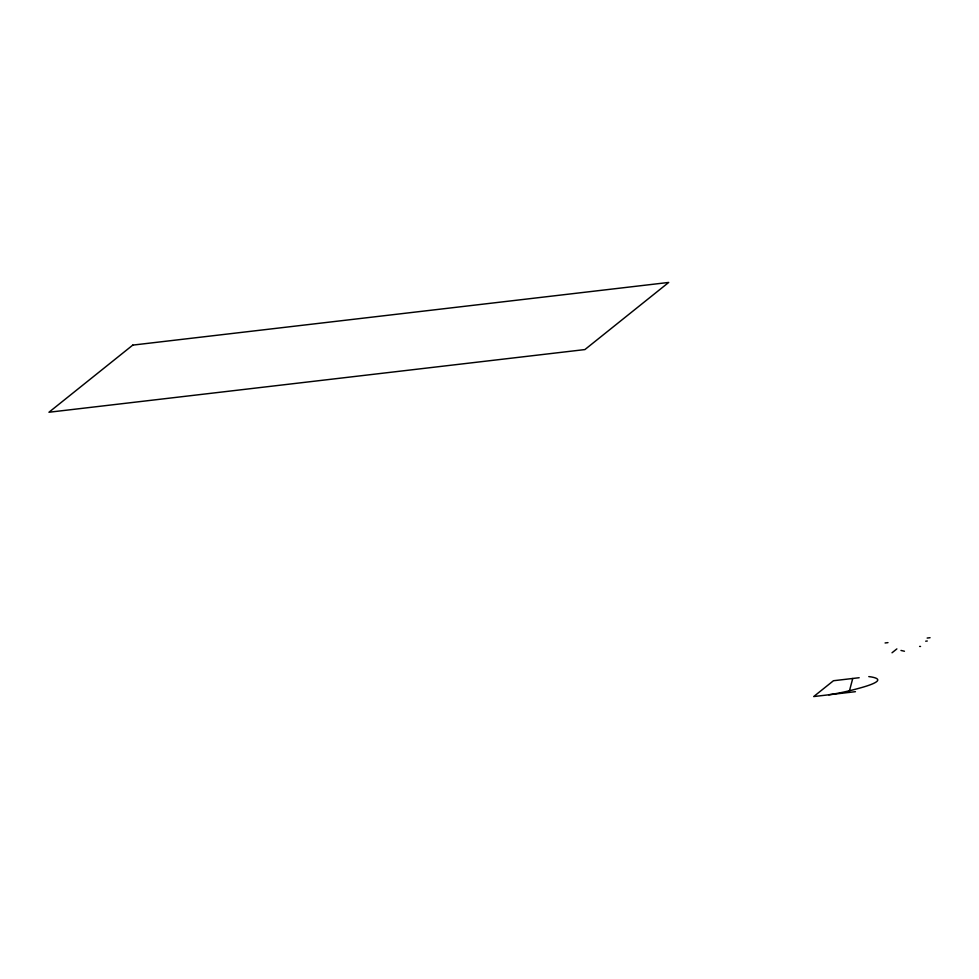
<?xml version="1.0" encoding="UTF-8"?>
<svg xmlns="http://www.w3.org/2000/svg" width="979" height="979" viewBox="0 0 979 979"><rect width="100%" height="100%" fill="white"/><g stroke="black" fill="none" stroke-linecap="round" stroke-linejoin="round"><path stroke-width="1.47" d="M849.038 692.422L852.733 678.484M892.016 652.785L896.862 648.906M925.706 641.196L927.272 641.012M885.089 642.97L887.977 642.628M927.162 638.051L930.05 637.708M859.158 677.725L833.459 680.735L813.696 696.558L855.45 691.676M919.599 646.421L920.529 646.458M900.986 650.448L904.449 651.231M828.797 694.784A50.871 10.145 -11 0 0 843.372 692.141L848.83 690.893A58.85 11.736 -11 0 0 857.053 688.812C860.933 687.723 889.935 680.478 871.91 677.052A75.053 14.966 -11 0 0 868.789 676.599M132.777 345.11L48.95 412.245L584.891 349.576L668.706 282.441L132.777 345.11"/></g></svg>
